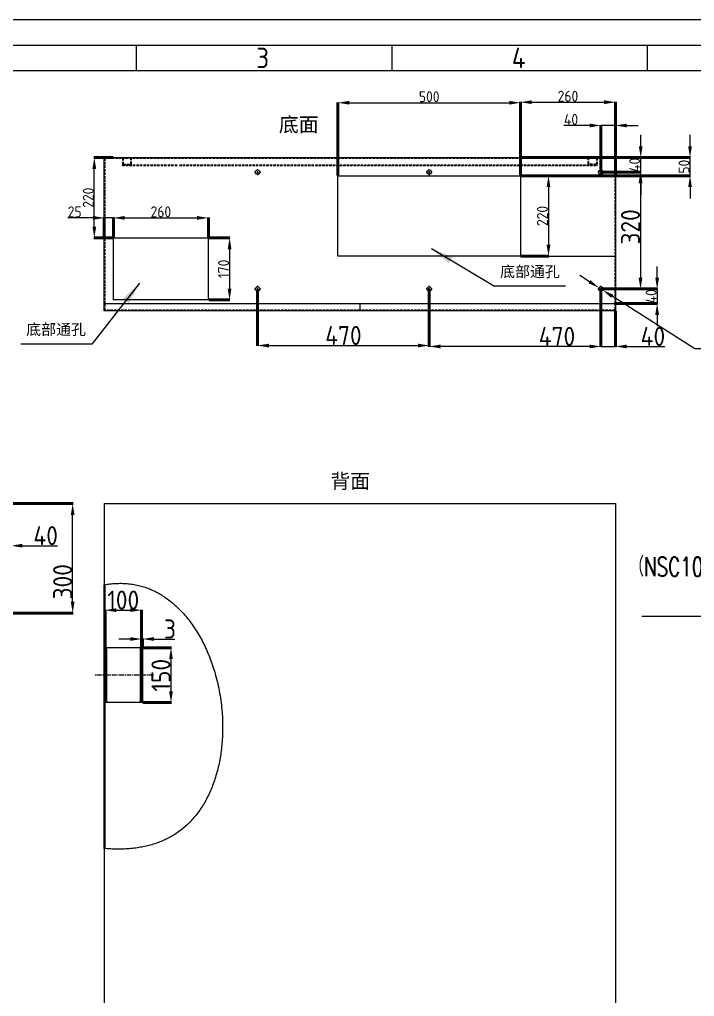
# Model space of a CAD drawing. Header units: millimetres. Extents: x 11314 to 23260, y 1528 to 5686.
# Drawn here: x 13350 to 15198, y 3010 to 5686 of the extents above; entities that cross this region are included whole.
import ezdxf

# ---------------------------------------------------------------- set-up
doc = ezdxf.new("R2010")
doc.units = ezdxf.units.MM
doc.linetypes.add('CENTERX2', pattern=[20.32, 12.7, -2.54, 2.54, -2.54])
doc.linetypes.add('HIDDEN', pattern=[9.525, 6.35, -3.175])
doc.layers.add('AM_0', color=7, linetype='Continuous', lineweight=50)
doc.layers.add('AM_BOR', color=7, linetype='Continuous', lineweight=50)
doc.styles.add('SLDTEXTSTYLE21', font='TXT', dxfattribs={"width": 0.7})
doc.styles.get("Standard").update_dxf_attribs({"font": 'ISOCP.SHX', "bigfont": 'gbcbig.shx'})
doc.dimstyles.new('AM_GB', dxfattribs={"dimtxt": 3.5, "dimasz": 3.5, "dimexe": 1, "dimexo": 1, "dimgap": 1.5, "dimtad": 1, "dimdsep": 46, "dimtxsty": 'Standard', "dimcen": 0, "dimclrd": 256, "dimclre": 256, "dimclrt": 2, "dimadec": 0, "dimazin": 2, "dimtp": 0.1, "dimtm": 0.1, "dimtfac": 0.71, "dimtdec": 3, "dimtmove": 0, "dimatfit": 3, "dimfxl": 1, "dimlwd": -1, "dimlwe": -1, "dimarcsym": 0})
doc.dimstyles.new('SLDDIMSTYLE1', dxfattribs={"dimtxt": 52.5, "dimasz": 61.2, "dimexe": 0, "dimexo": 0.0625, "dimgap": 13.125, "dimtad": 0, "dimtih": 1, "dimtoh": 1, "dimdec": 3, "dimrnd": 1e-09, "dimzin": 12, "dimdsep": 46, "dimtxsty": 'SLDTEXTSTYLE21', "dimsah": 1, "dimcen": 0, "dimadec": 0, "dimazin": 3, "dimtfac": 1, "dimtdec": 3, "dimtmove": 0, "dimatfit": 3, "dimfxl": 1, "dimfrac": 2, "dimtolj": 1, "dimtzin": 12, "dimarcsym": 0})
doc.dimstyles.new('SLDDIMSTYLE5', dxfattribs={"dimtxt": 0.18, "dimasz": 61.2, "dimexe": 0, "dimexo": 0.0625, "dimgap": 0, "dimtad": 0, "dimtih": 1, "dimtoh": 1, "dimdec": 0, "dimrnd": 1e-09, "dimzin": 0, "dimdsep": 46, "dimtxsty": 'Standard', "dimsah": 1, "dimcen": 0.09, "dimadec": 0, "dimazin": 0, "dimtfac": 61.2, "dimtdec": 0, "dimtofl": 0, "dimtmove": 0, "dimatfit": 3, "dimfxl": 1, "dimfrac": 2, "dimtolj": 1, "dimtzin": 0, "dimarcsym": 0})

# ---------------------------------------------------------------- blocks, each defined once
blk = doc.blocks.new('JG-A3')
at = {"layer": 'AM_BOR', "color": 1, "lineweight": 25}
for p, q in [((0, 297), (420, 297)), ((15, 292), (415, 292)), ((115, 292), (115, 287)), ((165, 292), (165, 287)), ((215, 292), (215, 287))]:
    blk.add_line(p, q, dxfattribs=at)
at = {"layer": 'AM_BOR', "color": 50, "lineweight": 20}
blk.add_line((20, 287), (410, 287), dxfattribs=at)
at = {"layer": 'AM_BOR', "color": 1, "lineweight": 25}
for s, p in [('3', (138.5, 287.5)), ('4', (188.5, 287.5))]:
    blk.add_text(s, height=4, dxfattribs=at).set_placement(p)
blk = doc.blocks.new('*D120')
at = {"layer": 'AM_0', "color": 3, "linetype": 'ByBlock', "transparency": 16777216}
for p, q in [((13687.7, 3964.7), (13765.4, 3964.7)), ((13687.7, 3814.7), (13765.4, 3814.7))]:
    blk.add_line(p, q, dxfattribs=at)
at = {"layer": 'AM_0', "color": 3, "linetype": 'ByBlock', "lineweight": 0, "transparency": 16777216}
blk.add_line((13764.4, 3933.7), (13764.4, 3845.7), dxfattribs=at)
at = {"layer": 'AM_0', "color": 3, "lineweight": -2, "transparency": 16777216}
for points in [[(13759.2, 3933.7), (13769.5, 3933.7), (13764.4, 3964.7)], [(13759.2, 3845.7), (13769.5, 3845.7), (13764.4, 3814.7)]]:
    blk.add_solid(points, dxfattribs=at)
at = {"layer": 'Defpoints', "color": 0, "lineweight": -2, "transparency": 16777216}
for p in [(13686.7, 3964.7), (13686.7, 3814.7), (13764.4, 3814.7)]:
    blk.add_point(p, dxfattribs=at)
at = {"layer": 'AM_0', "color": 2, "lineweight": -2, "transparency": 16777216, "insert": (13710.9, 3889.7), "char_height": 52, "attachment_point": 2, "rotation": 90}
blk.add_mtext('150', dxfattribs=at)
blk = doc.blocks.new('*D121')
at = {"layer": 'AM_0', "color": 3, "linetype": 'ByBlock', "transparency": 16777216}
for p, q in [((13583.7, 3965.7), (13583.7, 4068.9)), ((13683.7, 3965.7), (13683.7, 4068.9))]:
    blk.add_line(p, q, dxfattribs=at)
at = {"layer": 'AM_0', "color": 3, "linetype": 'ByBlock', "lineweight": 0, "transparency": 16777216}
blk.add_line((13614.7, 4067.9), (13652.7, 4067.9), dxfattribs=at)
at = {"layer": 'AM_0', "color": 3, "lineweight": -2, "transparency": 16777216}
for points in [[(13614.7, 4073), (13614.7, 4062.7), (13583.7, 4067.9)], [(13652.7, 4073), (13652.7, 4062.7), (13683.7, 4067.9)]]:
    blk.add_solid(points, dxfattribs=at)
at = {"layer": 'Defpoints', "color": 0, "lineweight": -2, "transparency": 16777216}
for p in [(13683.7, 4067.9), (13583.7, 3964.7), (13683.7, 3964.7)]:
    blk.add_point(p, dxfattribs=at)
at = {"layer": 'AM_0', "color": 2, "lineweight": -2, "transparency": 16777216, "insert": (13633.7, 4121.4), "char_height": 52, "attachment_point": 2}
blk.add_mtext('100', dxfattribs=at)
blk = doc.blocks.new('*D122')
at = {"layer": 'AM_0', "color": 3, "linetype": 'ByBlock', "lineweight": 0, "transparency": 16777216}
for p, q in [((13652.7, 3988.8), (13621.7, 3988.8)), ((13683.7, 3988.8), (13686.7, 3988.8)), ((13717.7, 3988.8), (13774.6, 3988.8))]:
    blk.add_line(p, q, dxfattribs=at)
at = {"layer": 'AM_0', "color": 3, "linetype": 'ByBlock', "transparency": 16777216}
for p, q in [((13683.7, 3965.7), (13683.7, 3989.8)), ((13686.7, 3965.7), (13686.7, 3989.8))]:
    blk.add_line(p, q, dxfattribs=at)
at = {"layer": 'AM_0', "color": 3, "lineweight": -2, "transparency": 16777216}
for points in [[(13652.7, 3994), (13652.7, 3983.7), (13683.7, 3988.8)], [(13717.7, 3994), (13717.7, 3983.7), (13686.7, 3988.8)]]:
    blk.add_solid(points, dxfattribs=at)
at = {"layer": 'Defpoints', "color": 0, "lineweight": -2, "transparency": 16777216}
for p in [(13686.7, 3988.8), (13683.7, 3964.7), (13686.7, 3964.7)]:
    blk.add_point(p, dxfattribs=at)
at = {"layer": 'AM_0', "color": 2, "lineweight": -2, "transparency": 16777216, "insert": (13761.7, 4042.3), "char_height": 52, "attachment_point": 2}
blk.add_mtext('3', dxfattribs=at)
blk = doc.blocks.new('*D135')
at = {"layer": 'AM_0', "color": 3, "linetype": 'ByBlock', "transparency": 16777216}
for p, q in [((14941.7, 4946.7), (14941.7, 4789.2)), ((14981.7, 4886.7), (14981.7, 4789.2))]:
    blk.add_line(p, q, dxfattribs=at)
at = {"layer": 'AM_0', "color": 3, "linetype": 'ByBlock', "lineweight": 0, "transparency": 16777216}
for p, q in [((14910.7, 4790.2), (14879.7, 4790.2)), ((14941.7, 4790.2), (14981.7, 4790.2)), ((15012.7, 4790.2), (15117.1, 4790.2))]:
    blk.add_line(p, q, dxfattribs=at)
at = {"layer": 'AM_0', "color": 3, "lineweight": -2, "transparency": 16777216}
for points in [[(14910.7, 4795.3), (14910.7, 4785), (14941.7, 4790.2)], [(15012.7, 4795.3), (15012.7, 4785), (14981.7, 4790.2)]]:
    blk.add_solid(points, dxfattribs=at)
at = {"layer": 'Defpoints', "color": 0, "lineweight": -2, "transparency": 16777216}
for p in [(14941.7, 4947.7), (14981.7, 4887.7), (14941.7, 4790.2)]:
    blk.add_point(p, dxfattribs=at)
at = {"layer": 'AM_0', "color": 2, "lineweight": -2, "transparency": 16777216, "insert": (15084.4, 4843.7), "char_height": 52, "attachment_point": 2}
blk.add_mtext('40', dxfattribs=at)
blk = doc.blocks.new('*D136')
at = {"layer": 'AM_0', "color": 3, "linetype": 'ByBlock', "transparency": 16777216}
for p, q in [((14471.7, 4946.7), (14471.7, 4789.2)), ((14941.7, 4946.7), (14941.7, 4789.2))]:
    blk.add_line(p, q, dxfattribs=at)
at = {"layer": 'AM_0', "color": 3, "linetype": 'ByBlock', "lineweight": 0, "transparency": 16777216}
blk.add_line((14910.7, 4790.2), (14502.7, 4790.2), dxfattribs=at)
at = {"layer": 'AM_0', "color": 3, "lineweight": -2, "transparency": 16777216}
for points in [[(14502.7, 4795.3), (14502.7, 4785), (14471.7, 4790.2)], [(14910.7, 4795.3), (14910.7, 4785), (14941.7, 4790.2)]]:
    blk.add_solid(points, dxfattribs=at)
at = {"layer": 'Defpoints', "color": 0, "lineweight": -2, "transparency": 16777216}
for p in [(14471.7, 4947.7), (14941.7, 4947.7), (14471.7, 4790.2)]:
    blk.add_point(p, dxfattribs=at)
at = {"layer": 'AM_0', "color": 2, "lineweight": -2, "transparency": 16777216, "insert": (14821.7, 4843.7), "char_height": 52, "attachment_point": 2}
blk.add_mtext('470', dxfattribs=at)
blk = doc.blocks.new('SW_CENTERMARKSYMBOL_17')
at = {"color": 0, "linetype": 'Continuous', "lineweight": 0}
for p, q in [((-5, 0), (-8.5, 0)), ((0, 0), (-2.5, 0)), ((0, 5), (0, 8.5)), ((0, 0), (0, 2.5)), ((0, 0), (0, -2.5)), ((0, 0), (2.5, 0)), ((5, 0), (8.5, 0)), ((0, -5), (0, -8.5))]:
    blk.add_line(p, q, dxfattribs=at)
blk = doc.blocks.new('*D191')
at = {"layer": 'AM_0', "color": 3, "linetype": 'ByBlock', "lineweight": 0, "transparency": 16777216}
for p, q in [((14910.7, 5395.5), (14840.7, 5395.5)), ((14981.7, 5395.5), (14941.7, 5395.5)), ((15012.7, 5395.5), (15043.7, 5395.5))]:
    blk.add_line(p, q, dxfattribs=at)
at = {"layer": 'AM_0', "color": 3, "linetype": 'ByBlock', "transparency": 16777216}
for p, q in [((14941.7, 5268.7), (14941.7, 5396.5)), ((14981.7, 5308.7), (14981.7, 5396.5))]:
    blk.add_line(p, q, dxfattribs=at)
at = {"layer": 'AM_0', "color": 3, "lineweight": -2, "transparency": 16777216}
for points in [[(14910.7, 5400.7), (14910.7, 5390.3), (14941.7, 5395.5)], [(15012.7, 5400.7), (15012.7, 5390.3), (14981.7, 5395.5)]]:
    blk.add_solid(points, dxfattribs=at)
at = {"layer": 'Defpoints', "color": 0, "lineweight": -2, "transparency": 16777216}
for p in [(14981.7, 5395.5), (14981.7, 5307.7), (14941.7, 5267.7)]:
    blk.add_point(p, dxfattribs=at)
at = {"layer": 'AM_0', "color": 2, "lineweight": -2, "transparency": 16777216, "insert": (14860.2, 5427), "char_height": 30, "attachment_point": 2}
blk.add_mtext('40', dxfattribs=at)
blk = doc.blocks.new('SW_CENTERMARKSYMBOL_14')
at = {"color": 0, "linetype": 'Continuous', "lineweight": 0}
for p, q in [((-5, 0), (-8.5, 0)), ((0, 0), (-2.5, 0)), ((0, 5), (0, 8.5)), ((0, 0), (0, 2.5)), ((0, 0), (0, -2.5)), ((0, 0), (2.5, 0)), ((5, 0), (8.5, 0)), ((0, -5), (0, -8.5))]:
    blk.add_line(p, q, dxfattribs=at)
blk = doc.blocks.new('SW_CENTERMARKSYMBOL_16')
at = {"color": 0, "linetype": 'Continuous', "lineweight": 0}
for p, q in [((-5, 0), (-8.5, 0)), ((0, 0), (-2.5, 0)), ((0, 5), (0, 8.5)), ((0, 0), (0, 2.5)), ((0, 0), (0, -2.5)), ((0, 0), (2.5, 0)), ((5, 0), (8.5, 0)), ((0, -5), (0, -8.5))]:
    blk.add_line(p, q, dxfattribs=at)
blk = doc.blocks.new('*D192')
at = {"layer": 'AM_0', "color": 3, "linetype": 'ByBlock', "transparency": 16777216}
for p, q in [((14001.7, 4946.7), (14001.7, 4791.8)), ((14471.7, 4946.7), (14471.7, 4791.8))]:
    blk.add_line(p, q, dxfattribs=at)
at = {"layer": 'AM_0', "color": 3, "linetype": 'ByBlock', "lineweight": 0, "transparency": 16777216}
blk.add_line((14032.7, 4792.8), (14440.7, 4792.8), dxfattribs=at)
at = {"layer": 'AM_0', "color": 3, "lineweight": -2, "transparency": 16777216}
for points in [[(14032.7, 4797.9), (14032.7, 4787.6), (14001.7, 4792.8)], [(14440.7, 4797.9), (14440.7, 4787.6), (14471.7, 4792.8)]]:
    blk.add_solid(points, dxfattribs=at)
at = {"layer": 'Defpoints', "color": 0, "lineweight": -2, "transparency": 16777216}
for p in [(14001.7, 4947.7), (14471.7, 4947.7), (14471.7, 4792.8)]:
    blk.add_point(p, dxfattribs=at)
at = {"layer": 'AM_0', "color": 2, "lineweight": -2, "transparency": 16777216, "insert": (14236.7, 4820.3), "char_height": 52, "attachment_point": 5}
blk.add_mtext('470', dxfattribs=at)
blk = doc.blocks.new('*D193')
at = {"layer": 'AM_0', "color": 3, "linetype": 'ByBlock', "transparency": 16777216}
for p, q in [((14942.7, 5267.7), (15051.4, 5267.7)), ((14942.7, 4947.7), (15051.4, 4947.7))]:
    blk.add_line(p, q, dxfattribs=at)
at = {"layer": 'AM_0', "color": 3, "linetype": 'ByBlock', "lineweight": 0, "transparency": 16777216}
blk.add_line((15050.4, 5236.7), (15050.4, 4978.7), dxfattribs=at)
at = {"layer": 'AM_0', "color": 3, "lineweight": -2, "transparency": 16777216}
for points in [[(15045.2, 5236.7), (15055.5, 5236.7), (15050.4, 5267.7)], [(15045.2, 4978.7), (15055.5, 4978.7), (15050.4, 4947.7)]]:
    blk.add_solid(points, dxfattribs=at)
at = {"layer": 'Defpoints', "color": 0, "lineweight": -2, "transparency": 16777216}
for p in [(14941.7, 5267.7), (14941.7, 4947.7), (15050.4, 4947.7)]:
    blk.add_point(p, dxfattribs=at)
at = {"layer": 'AM_0', "color": 2, "lineweight": -2, "transparency": 16777216, "insert": (15022.9, 5117.7), "char_height": 52, "attachment_point": 5, "rotation": 90}
blk.add_mtext('320', dxfattribs=at)
blk = doc.blocks.new('*D231')
at = {"layer": 'AM_0', "color": 3, "linetype": 'ByBlock', "lineweight": 0, "transparency": 16777216}
for p, q in [((13255.5, 4244.5), (13224.5, 4244.5)), ((13286.5, 4244.5), (13326.5, 4244.5)), ((13357.5, 4244.5), (13453.9, 4244.5))]:
    blk.add_line(p, q, dxfattribs=at)
at = {"layer": 'AM_0', "color": 3, "linetype": 'ByBlock', "transparency": 16777216}
for p, q in [((13286.5, 3948.7), (13286.5, 4245.5)), ((13326.5, 3948.7), (13326.5, 4245.5))]:
    blk.add_line(p, q, dxfattribs=at)
at = {"layer": 'AM_0', "color": 3, "lineweight": -2, "transparency": 16777216}
for points in [[(13255.5, 4249.6), (13255.5, 4239.3), (13286.5, 4244.5)], [(13357.5, 4249.6), (13357.5, 4239.3), (13326.5, 4244.5)]]:
    blk.add_solid(points, dxfattribs=at)
at = {"layer": 'Defpoints', "color": 0, "lineweight": -2, "transparency": 16777216}
for p in [(13326.5, 4244.5), (13286.5, 3947.7), (13326.5, 3947.7)]:
    blk.add_point(p, dxfattribs=at)
at = {"layer": 'AM_0', "color": 2, "lineweight": -2, "transparency": 16777216, "insert": (13421.2, 4272), "char_height": 52, "attachment_point": 5}
blk.add_mtext('40', dxfattribs=at)
blk = doc.blocks.new('*D232')
at = {"layer": 'AM_0', "color": 3, "linetype": 'ByBlock', "transparency": 16777216}
for p, q in [((13175.5, 4359.7), (13496.1, 4359.7)), ((13175.5, 4059.7), (13496.1, 4059.7))]:
    blk.add_line(p, q, dxfattribs=at)
at = {"layer": 'AM_0', "color": 3, "linetype": 'ByBlock', "lineweight": 0, "transparency": 16777216}
blk.add_line((13495.1, 4090.7), (13495.1, 4328.7), dxfattribs=at)
at = {"layer": 'AM_0', "color": 3, "lineweight": -2, "transparency": 16777216}
for points in [[(13490, 4328.7), (13500.3, 4328.7), (13495.1, 4359.7)], [(13490, 4090.7), (13500.3, 4090.7), (13495.1, 4059.7)]]:
    blk.add_solid(points, dxfattribs=at)
at = {"layer": 'Defpoints', "color": 0, "lineweight": -2, "transparency": 16777216}
for p in [(13174.5, 4359.7), (13495.1, 4359.7), (13174.5, 4059.7)]:
    blk.add_point(p, dxfattribs=at)
at = {"layer": 'AM_0', "color": 2, "lineweight": -2, "transparency": 16777216, "insert": (13467.6, 4145.6), "char_height": 52, "attachment_point": 5, "rotation": 90}
blk.add_mtext('300', dxfattribs=at)
blk = doc.blocks.new('*D234')
at = {"layer": 'AM_0', "color": 3, "linetype": 'ByBlock', "transparency": 16777216}
for p, q in [((13867.7, 5087.7), (13925.9, 5087.7)), ((13867.7, 4917.7), (13925.9, 4917.7))]:
    blk.add_line(p, q, dxfattribs=at)
at = {"layer": 'AM_0', "color": 3, "linetype": 'ByBlock', "lineweight": 0, "transparency": 16777216}
blk.add_line((13924.9, 5056.7), (13924.9, 4948.7), dxfattribs=at)
at = {"layer": 'AM_0', "color": 3, "lineweight": -2, "transparency": 16777216}
for points in [[(13919.8, 5056.7), (13930.1, 5056.7), (13924.9, 5087.7)], [(13919.8, 4948.7), (13930.1, 4948.7), (13924.9, 4917.7)]]:
    blk.add_solid(points, dxfattribs=at)
at = {"layer": 'Defpoints', "color": 0, "lineweight": -2, "transparency": 16777216}
for p in [(13866.7, 5087.7), (13866.7, 4917.7), (13924.9, 4917.7)]:
    blk.add_point(p, dxfattribs=at)
at = {"layer": 'AM_0', "color": 2, "lineweight": -2, "transparency": 16777216, "insert": (13908.4, 5002.7), "char_height": 30, "attachment_point": 5, "rotation": 90}
blk.add_mtext('170', dxfattribs=at)
blk = doc.blocks.new('*D235')
at = {"layer": 'AM_0', "color": 3, "linetype": 'ByBlock', "transparency": 16777216}
for p, q in [((13606.7, 5088.7), (13606.7, 5143.4)), ((13866.7, 5088.7), (13866.7, 5143.4))]:
    blk.add_line(p, q, dxfattribs=at)
at = {"layer": 'AM_0', "color": 3, "linetype": 'ByBlock', "lineweight": 0, "transparency": 16777216}
blk.add_line((13637.7, 5142.4), (13835.7, 5142.4), dxfattribs=at)
at = {"layer": 'AM_0', "color": 3, "lineweight": -2, "transparency": 16777216}
for points in [[(13637.7, 5147.6), (13637.7, 5137.3), (13606.7, 5142.4)], [(13835.7, 5147.6), (13835.7, 5137.3), (13866.7, 5142.4)]]:
    blk.add_solid(points, dxfattribs=at)
at = {"layer": 'Defpoints', "color": 0, "lineweight": -2, "transparency": 16777216}
for p in [(13866.7, 5142.4), (13606.7, 5087.7), (13866.7, 5087.7)]:
    blk.add_point(p, dxfattribs=at)
at = {"layer": 'AM_0', "color": 2, "lineweight": -2, "transparency": 16777216, "insert": (13736.7, 5159), "char_height": 30, "attachment_point": 5}
blk.add_mtext('260', dxfattribs=at)
blk = doc.blocks.new('*D236')
at = {"layer": 'AM_0', "color": 3, "linetype": 'ByBlock', "lineweight": 0, "transparency": 16777216}
for p, q in [((13550.7, 5142.4), (13481.7, 5142.4)), ((13606.7, 5142.4), (13581.7, 5142.4)), ((13637.7, 5142.4), (13668.7, 5142.4))]:
    blk.add_line(p, q, dxfattribs=at)
at = {"layer": 'AM_0', "color": 3, "linetype": 'ByBlock', "transparency": 16777216}
for p, q in [((13581.7, 5088.7), (13581.7, 5143.4)), ((13606.7, 5088.7), (13606.7, 5143.4))]:
    blk.add_line(p, q, dxfattribs=at)
at = {"layer": 'AM_0', "color": 3, "lineweight": -2, "transparency": 16777216}
for points in [[(13550.7, 5147.6), (13550.7, 5137.3), (13581.7, 5142.4)], [(13637.7, 5147.6), (13637.7, 5137.3), (13606.7, 5142.4)]]:
    blk.add_solid(points, dxfattribs=at)
at = {"layer": 'Defpoints', "color": 0, "lineweight": -2, "transparency": 16777216}
for p in [(13581.7, 5142.4), (13581.7, 5087.7), (13606.7, 5087.7)]:
    blk.add_point(p, dxfattribs=at)
at = {"layer": 'AM_0', "color": 2, "lineweight": -2, "transparency": 16777216, "insert": (13500.7, 5159), "char_height": 30, "attachment_point": 5}
blk.add_mtext('25', dxfattribs=at)
blk = doc.blocks.new('*D237')
at = {"layer": 'AM_0', "color": 3, "linetype": 'ByBlock', "transparency": 16777216}
for p, q in [((13605.7, 5307.7), (13553.4, 5307.7)), ((13605.7, 5087.7), (13553.4, 5087.7))]:
    blk.add_line(p, q, dxfattribs=at)
at = {"layer": 'AM_0', "color": 3, "linetype": 'ByBlock', "lineweight": 0, "transparency": 16777216}
blk.add_line((13554.4, 5118.7), (13554.4, 5276.7), dxfattribs=at)
at = {"layer": 'AM_0', "color": 3, "lineweight": -2, "transparency": 16777216}
for points in [[(13549.2, 5276.7), (13559.6, 5276.7), (13554.4, 5307.7)], [(13549.2, 5118.7), (13559.6, 5118.7), (13554.4, 5087.7)]]:
    blk.add_solid(points, dxfattribs=at)
at = {"layer": 'Defpoints', "color": 0, "lineweight": -2, "transparency": 16777216}
for p in [(13554.4, 5307.7), (13606.7, 5307.7), (13606.7, 5087.7)]:
    blk.add_point(p, dxfattribs=at)
at = {"layer": 'AM_0', "color": 2, "lineweight": -2, "transparency": 16777216, "insert": (13537.9, 5197.7), "char_height": 30, "attachment_point": 5, "rotation": 90}
blk.add_mtext('220', dxfattribs=at)
blk = doc.blocks.new('*D238')
at = {"layer": 'AM_0', "color": 3, "linetype": 'ByBlock', "lineweight": 0, "transparency": 16777216}
for p, q in [((15096, 4978.7), (15096, 5009.7)), ((15096, 4947.7), (15096, 4907.7)), ((15096, 4876.7), (15096, 4845.7))]:
    blk.add_line(p, q, dxfattribs=at)
at = {"layer": 'AM_0', "color": 3, "linetype": 'ByBlock', "transparency": 16777216}
for p, q in [((14942.7, 4947.7), (15097, 4947.7)), ((14982.7, 4907.7), (15097, 4907.7))]:
    blk.add_line(p, q, dxfattribs=at)
at = {"layer": 'AM_0', "color": 3, "lineweight": -2, "transparency": 16777216}
for points in [[(15090.8, 4978.7), (15101.1, 4978.7), (15096, 4947.7)], [(15090.8, 4876.7), (15101.1, 4876.7), (15096, 4907.7)]]:
    blk.add_solid(points, dxfattribs=at)
at = {"layer": 'Defpoints', "color": 0, "lineweight": -2, "transparency": 16777216}
for p in [(14941.7, 4947.7), (14981.7, 4907.7), (15096, 4907.7)]:
    blk.add_point(p, dxfattribs=at)
at = {"layer": 'AM_0', "color": 2, "lineweight": -2, "transparency": 16777216, "insert": (15079.5, 4927.7), "char_height": 30, "attachment_point": 5, "rotation": 90}
blk.add_mtext('40', dxfattribs=at)
blk = doc.blocks.new('*D239')
at = {"layer": 'AM_0', "color": 3, "linetype": 'ByBlock', "lineweight": 0, "transparency": 16777216}
for p, q in [((15050.9, 5338.7), (15050.9, 5369.7)), ((15050.9, 5267.7), (15050.9, 5307.7)), ((15050.9, 5236.7), (15050.9, 5205.7))]:
    blk.add_line(p, q, dxfattribs=at)
at = {"layer": 'AM_0', "color": 3, "linetype": 'ByBlock', "transparency": 16777216}
for p, q in [((14982.7, 5307.7), (15051.9, 5307.7)), ((14942.7, 5267.7), (15051.9, 5267.7))]:
    blk.add_line(p, q, dxfattribs=at)
at = {"layer": 'AM_0', "color": 3, "lineweight": -2, "transparency": 16777216}
for points in [[(15045.7, 5338.7), (15056, 5338.7), (15050.9, 5307.7)], [(15045.7, 5236.7), (15056, 5236.7), (15050.9, 5267.7)]]:
    blk.add_solid(points, dxfattribs=at)
at = {"layer": 'Defpoints', "color": 0, "lineweight": -2, "transparency": 16777216}
for p in [(14981.7, 5307.7), (15050.9, 5307.7), (14941.7, 5267.7)]:
    blk.add_point(p, dxfattribs=at)
at = {"layer": 'AM_0', "color": 2, "lineweight": -2, "transparency": 16777216, "insert": (15034.4, 5287.7), "char_height": 30, "attachment_point": 5, "rotation": 90}
blk.add_mtext('40', dxfattribs=at)
blk = doc.blocks.new('*D240')
at = {"layer": 'AM_0', "color": 3, "linetype": 'ByBlock', "lineweight": 0, "transparency": 16777216}
for p, q in [((15186.1, 5338.7), (15186.1, 5369.7)), ((15186.1, 5257.7), (15186.1, 5307.7)), ((15186.1, 5226.7), (15186.1, 5195.7))]:
    blk.add_line(p, q, dxfattribs=at)
at = {"layer": 'AM_0', "color": 3, "linetype": 'ByBlock', "transparency": 16777216}
for p, q in [((14722, 5307.7), (15187.1, 5307.7)), ((14722, 5257.7), (15187.1, 5257.7))]:
    blk.add_line(p, q, dxfattribs=at)
at = {"layer": 'AM_0', "color": 3, "lineweight": -2, "transparency": 16777216}
for points in [[(15180.9, 5338.7), (15191.2, 5338.7), (15186.1, 5307.7)], [(15180.9, 5226.7), (15191.2, 5226.7), (15186.1, 5257.7)]]:
    blk.add_solid(points, dxfattribs=at)
at = {"layer": 'Defpoints', "color": 0, "lineweight": -2, "transparency": 16777216}
for p in [(14721, 5307.7), (15186.1, 5307.7), (14721, 5257.7)]:
    blk.add_point(p, dxfattribs=at)
at = {"layer": 'AM_0', "color": 2, "lineweight": -2, "transparency": 16777216, "insert": (15169.6, 5282.7), "char_height": 30, "attachment_point": 5, "rotation": 90}
blk.add_mtext('50', dxfattribs=at)
blk = doc.blocks.new('*D241')
at = {"layer": 'AM_0', "color": 3, "linetype": 'ByBlock', "transparency": 16777216}
for p, q in [((14221.7, 5258.7), (14221.7, 5458.9)), ((14721.7, 5258.7), (14721.7, 5458.9))]:
    blk.add_line(p, q, dxfattribs=at)
at = {"layer": 'AM_0', "color": 3, "linetype": 'ByBlock', "lineweight": 0, "transparency": 16777216}
blk.add_line((14252.7, 5457.9), (14690.7, 5457.9), dxfattribs=at)
at = {"layer": 'AM_0', "color": 3, "lineweight": -2, "transparency": 16777216}
for points in [[(14252.7, 5463), (14252.7, 5452.7), (14221.7, 5457.9)], [(14690.7, 5463), (14690.7, 5452.7), (14721.7, 5457.9)]]:
    blk.add_solid(points, dxfattribs=at)
at = {"layer": 'Defpoints', "color": 0, "lineweight": -2, "transparency": 16777216}
for p in [(14721.7, 5457.9), (14221.7, 5257.7), (14721.7, 5257.7)]:
    blk.add_point(p, dxfattribs=at)
at = {"layer": 'AM_0', "color": 2, "lineweight": -2, "transparency": 16777216, "insert": (14471.7, 5474.4), "char_height": 30, "attachment_point": 5}
blk.add_mtext('500', dxfattribs=at)
blk = doc.blocks.new('*D242')
at = {"layer": 'AM_0', "color": 3, "linetype": 'ByBlock', "transparency": 16777216}
for p, q in [((14722.7, 5257.7), (14799.4, 5257.7)), ((14722.7, 5037.7), (14799.4, 5037.7))]:
    blk.add_line(p, q, dxfattribs=at)
at = {"layer": 'AM_0', "color": 3, "linetype": 'ByBlock', "lineweight": 0, "transparency": 16777216}
blk.add_line((14798.4, 5226.7), (14798.4, 5068.7), dxfattribs=at)
at = {"layer": 'AM_0', "color": 3, "lineweight": -2, "transparency": 16777216}
for points in [[(14793.2, 5226.7), (14803.6, 5226.7), (14798.4, 5257.7)], [(14793.2, 5068.7), (14803.6, 5068.7), (14798.4, 5037.7)]]:
    blk.add_solid(points, dxfattribs=at)
at = {"layer": 'Defpoints', "color": 0, "lineweight": -2, "transparency": 16777216}
for p in [(14721.7, 5257.7), (14721.7, 5037.7), (14798.4, 5037.7)]:
    blk.add_point(p, dxfattribs=at)
at = {"layer": 'AM_0', "color": 2, "lineweight": -2, "transparency": 16777216, "insert": (14781.9, 5147.7), "char_height": 30, "attachment_point": 5, "rotation": 90}
blk.add_mtext('220', dxfattribs=at)
blk = doc.blocks.new('*D243')
at = {"layer": 'AM_0', "color": 3, "linetype": 'ByBlock', "transparency": 16777216}
for p, q in [((14721.7, 5258.7), (14721.7, 5460.3)), ((14981.7, 5258.7), (14981.7, 5460.3))]:
    blk.add_line(p, q, dxfattribs=at)
at = {"layer": 'AM_0', "color": 3, "linetype": 'ByBlock', "lineweight": 0, "transparency": 16777216}
blk.add_line((14752.7, 5459.3), (14950.7, 5459.3), dxfattribs=at)
at = {"layer": 'AM_0', "color": 3, "lineweight": -2, "transparency": 16777216}
for points in [[(14752.7, 5464.5), (14752.7, 5454.2), (14721.7, 5459.3)], [(14950.7, 5464.5), (14950.7, 5454.2), (14981.7, 5459.3)]]:
    blk.add_solid(points, dxfattribs=at)
at = {"layer": 'Defpoints', "color": 0, "lineweight": -2, "transparency": 16777216}
for p in [(14981.7, 5459.3), (14721.7, 5257.7), (14981.7, 5257.7)]:
    blk.add_point(p, dxfattribs=at)
at = {"layer": 'AM_0', "color": 2, "lineweight": -2, "transparency": 16777216, "insert": (14851.7, 5475.8), "char_height": 30, "attachment_point": 5}
blk.add_mtext('260', dxfattribs=at)
blk = doc.blocks.new('*D244')
at = {"color": 3, "linetype": 'Continuous', "lineweight": 0, "transparency": 16777216}
for p, q in [((14910.5, 4967.6), (14884.4, 4984.3)), ((14936.6, 4951), (14946.8, 4944.5)), ((15199.1, 4783.4), (14972.9, 4927.8)), ((15230.1, 4783.4), (15199.1, 4783.4))]:
    blk.add_line(p, q, dxfattribs=at)
at = {"color": 3, "linetype": 'Continuous', "lineweight": -2, "transparency": 16777216}
for points in [[(14913.3, 4972), (14907.7, 4963.3), (14936.6, 4951)], [(14975.7, 4932.2), (14970.1, 4923.5), (14946.8, 4944.5)]]:
    blk.add_solid(points, dxfattribs=at)
at = {"layer": 'Defpoints', "color": 0, "linetype": 'Continuous', "lineweight": -2, "transparency": 16777216}
for p in [(14936.6, 4951), (14946.8, 4944.5)]:
    blk.add_point(p, dxfattribs=at)
at = {"color": 2, "linetype": 'Continuous', "lineweight": -2, "transparency": 16777216, "insert": (15330.8, 4783.4), "char_height": 52.5, "attachment_point": 5, "style": 'SLDTEXTSTYLE21'}
blk.add_mtext('\\A1;6{\\fSimSun|b0|i0|c134|p2;×}∅12', dxfattribs=at)

msp = doc.modelspace()

# ---------------------------------------------------------------- hatches: boundary and pattern name
at = {"linetype": 'Continuous', "lineweight": -2}
h = msp.add_hatch(dxfattribs=at)
h.set_pattern_fill('ANSI31', scale=15, style=0)
h.set_pattern_definition([(45, (11513.127, 1227.07), (-33.67596, 33.67596), [])])
edge = h.paths.add_edge_path(flags=0)
edge.add_spline(control_points=[(13583.6939, 3415.0822), (13583.027, 3415.15), (13582.3603, 3415.2196), (13581.6939, 3415.291)], knot_values=[0.373860382, 0.373860382, 0.373860382, 0.373860382, 0.374768409, 0.374768409, 0.374768409, 0.374768409], weights=[1, 1, 1, 1], degree=3, periodic=0)
edge.add_line((13581.6939, 3415.291), (13581.6939, 4137.57))
edge.add_spline(control_points=[(13581.6939, 4137.57), (13582.3606, 4137.683), (13583.0272, 4137.7937), (13583.6939, 4137.9018)], knot_values=[0.852577261, 0.852577261, 0.852577261, 0.852577261, 0.853536567, 0.853536567, 0.853536567, 0.853536567], weights=[1, 1, 1, 1], degree=3, periodic=0)
edge.add_line((13583.6939, 4137.9018), (13583.6939, 3415.0822))

# ---------------------------------------------------------------- linework, layer by layer
at = {"color": 7, "linetype": 'Continuous', "lineweight": -2}
for p, q in [((13581.6939, 5307.736), (14981.6939, 5307.736)), ((13581.6939, 4907.736), (13581.6939, 5307.736)), ((14981.6939, 5307.736), (14981.6939, 4907.736)), ((13581.6939, 4907.736), (14981.6939, 4907.736)), ((13581.6939, 4887.736), (13581.6939, 4907.736)), ((13581.6939, 4907.736), (14281.6939, 4907.736)), ((14281.6939, 4907.736), (14981.6939, 4907.736)), ((14281.6939, 4907.736), (14281.6939, 4887.736)), ((14981.6939, 4907.736), (14981.6939, 4887.736)), ((14281.6939, 4887.736), (13581.6939, 4887.736)), ((14981.6939, 4887.736), (14281.6939, 4887.736)), ((13581.6939, 4359.6746), (13581.6939, 2859.6746)), ((13581.6939, 4359.6746), (14981.6939, 4359.6746)), ((13581.6939, 4359.6746), (13581.6939, 4137.57)), ((14981.6939, 4359.6746), (14981.6939, 2859.6746)), ((13581.6939, 3415.291), (13581.6939, 4137.57)), ((13583.6939, 3415.0822), (13583.6939, 4137.9018)), ((13586.6939, 3964.6746), (13583.6939, 3964.6746)), ((13586.6939, 3964.6746), (13586.6939, 3814.6746)), ((13587.6939, 3964.6746), (13586.6939, 3964.6746)), ((13587.6939, 3964.6746), (13587.6939, 3814.6746)), ((13679.6939, 3964.6746), (13587.6939, 3964.6746)), ((13680.6939, 3964.6746), (13679.6939, 3964.6746)), ((13679.6939, 3964.6746), (13679.6939, 3814.6746)), ((13683.6939, 3964.6746), (13680.6939, 3964.6746)), ((13680.6939, 3964.6746), (13680.6939, 3814.6746)), ((13683.6939, 3964.6746), (13683.6939, 3814.6746)), ((13686.6939, 3964.6746), (13683.6939, 3964.6746)), ((13686.6939, 3964.6746), (13686.6939, 3814.6746)), ((13586.6939, 3814.6746), (13583.6939, 3814.6746)), ((13587.6939, 3814.6746), (13586.6939, 3814.6746)), ((13679.6939, 3814.6746), (13587.6939, 3814.6746)), ((13680.6939, 3814.6746), (13679.6939, 3814.6746)), ((13683.6939, 3814.6746), (13680.6939, 3814.6746)), ((13686.6939, 3814.6746), (13683.6939, 3814.6746))]:
    msp.add_line(p, q, dxfattribs=at)
at = {"color": 7, "linetype": 'HIDDEN', "lineweight": -2}
for p, q in [((13583.6939, 4907.736), (13583.6939, 5305.736)), ((13583.6939, 5305.736), (14979.6939, 5305.736)), ((13631.6939, 5305.736), (13631.6939, 5290.736)), ((13633.6939, 5305.736), (13633.6939, 5290.736)), ((13654.6939, 5290.736), (13654.6939, 5305.736)), ((13656.6939, 5290.736), (13656.6939, 5305.736)), ((13720.5939, 5307.736), (13720.5939, 5305.736)), ((13742.7939, 5305.736), (13742.7939, 5307.736)), ((13870.5939, 5307.736), (13870.5939, 5305.736)), ((13892.7939, 5305.736), (13892.7939, 5307.736)), ((14020.5939, 5307.736), (14020.5939, 5305.736)), ((14042.7939, 5305.736), (14042.7939, 5307.736)), ((14370.5939, 5307.736), (14370.5939, 5305.736)), ((14392.7939, 5305.736), (14392.7939, 5307.736)), ((14565.5939, 5307.736), (14565.5939, 5305.736)), ((14597.7939, 5305.736), (14597.7939, 5307.736)), ((14794.5439, 5307.736), (14794.5439, 5305.736)), ((14798.8439, 5305.736), (14798.8439, 5307.736)), ((14805.5939, 5305.736), (14805.5939, 5307.736)), ((14906.6939, 5290.736), (14906.6939, 5305.736)), ((14908.6939, 5290.736), (14908.6939, 5305.736)), ((14917.7939, 5305.736), (14917.7939, 5307.736)), ((14924.5439, 5307.736), (14924.5439, 5305.736)), ((14928.8439, 5305.736), (14928.8439, 5307.736)), ((14929.6939, 5305.736), (14929.6939, 5290.736)), ((14931.6939, 5305.736), (14931.6939, 5290.736)), ((14979.6939, 5305.736), (14979.6939, 4907.736)), ((13631.6939, 5290.736), (13633.6939, 5290.736)), ((13631.6939, 5285.736), (13631.6939, 5287.736)), ((13631.6939, 5287.736), (13782.9582, 5287.736)), ((13631.6939, 5285.736), (13783.5946, 5285.736)), ((13634.6939, 5289.736), (13634.6939, 5287.736)), ((13634.6939, 5289.736), (13653.6939, 5289.736)), ((13634.6939, 5287.736), (13653.6939, 5287.736)), ((13653.6939, 5287.736), (13653.6939, 5289.736)), ((13654.6939, 5290.736), (13656.6939, 5290.736)), ((13787.3508, 5285.736), (14156.0371, 5285.736)), ((13787.6939, 5287.736), (14155.6939, 5287.736)), ((14159.2245, 5285.736), (14931.6939, 5285.736)), ((14160.654, 5287.736), (14931.6939, 5287.736)), ((14908.6939, 5290.736), (14906.6939, 5290.736)), ((14909.6939, 5287.736), (14909.6939, 5289.736)), ((14928.6939, 5289.736), (14909.6939, 5289.736)), ((14928.6939, 5287.736), (14909.6939, 5287.736)), ((14928.6939, 5289.736), (14928.6939, 5287.736)), ((14931.6939, 5290.736), (14929.6939, 5290.736)), ((14931.6939, 5285.736), (14931.6939, 5287.736)), ((13583.6939, 5209.736), (13581.6939, 5209.736)), ((14979.6939, 5209.736), (14981.6939, 5209.736)), ((14979.6939, 5209.736), (14981.6939, 5209.736)), ((14981.6939, 5132.736), (14979.6939, 5132.736)), ((14979.6939, 5120.736), (14981.6939, 5120.736)), ((14981.6939, 5054.736), (14979.6939, 5054.736)), ((14979.6939, 4985.736), (14981.6939, 4985.736)), ((13583.6939, 4975.736), (13581.6939, 4975.736)), ((14979.6939, 4975.736), (14981.6939, 4975.736)), ((13583.6939, 4889.736), (13583.6939, 4907.736)), ((14979.6939, 4907.736), (14979.6939, 4889.736)), ((14281.6939, 4889.736), (13583.6939, 4889.736)), ((13792.9439, 4889.736), (13792.9439, 4887.736)), ((13815.4439, 4887.736), (13815.4439, 4889.736)), ((13877.9439, 4889.736), (13877.9439, 4887.736)), ((13900.4439, 4887.736), (13900.4439, 4889.736)), ((13962.9439, 4889.736), (13962.9439, 4887.736)), ((13985.4439, 4887.736), (13985.4439, 4889.736)), ((14047.9439, 4889.736), (14047.9439, 4887.736)), ((14070.4439, 4887.736), (14070.4439, 4889.736)), ((14979.6939, 4889.736), (14281.6939, 4889.736)), ((14492.9439, 4889.736), (14492.9439, 4887.736)), ((14515.4439, 4887.736), (14515.4439, 4889.736)), ((14577.9439, 4889.736), (14577.9439, 4887.736)), ((14600.4439, 4887.736), (14600.4439, 4889.736)), ((14662.9439, 4889.736), (14662.9439, 4887.736)), ((14685.4439, 4887.736), (14685.4439, 4889.736)), ((14747.9439, 4889.736), (14747.9439, 4887.736)), ((14770.4439, 4887.736), (14770.4439, 4889.736))]:
    msp.add_line(p, q, dxfattribs=at)
at = {"color": 0, "linetype": 'Continuous', "lineweight": 0}
for p, q in [((14845.3984, 4954.9519), (14650.5672, 4954.9519)), ((13547.5525, 4796.5137), (13352.7213, 4796.5137)), ((15053.689, 4051.2567), (15465.6247, 4051.2567))]:
    msp.add_line(p, q, dxfattribs=at)
at = {"color": 7, "linetype": 'CENTERX2', "lineweight": -2}
msp.add_line((13716.6939, 3889.6746), (13553.6939, 3889.6746), dxfattribs=at)
at = {"color": 7, "linetype": 'Continuous', "lineweight": -2}
for centre in [(14001.6939, 5267.736), (14471.6939, 5267.736), (14941.6939, 5267.736), (14001.6939, 4947.736), (14471.6939, 4947.736), (14941.6939, 4947.736)]:
    msp.add_circle(centre, 6, dxfattribs=at)
at = {"color": 7, "linetype": 'HIDDEN', "lineweight": -2}
for centre, radius, start, end in [((13634.6939, 5290.736), 3, 180, 270), ((13634.6939, 5290.736), 1, 180, 270), ((13653.6939, 5290.736), 3, 270, 0), ((13653.6939, 5290.736), 1, 270, 0), ((14909.6939, 5290.736), 3, 180, 270), ((14909.6939, 5290.736), 1, 180, 270), ((14928.6939, 5290.736), 3, 270, 0), ((14928.6939, 5290.736), 1, 270, 0)]:
    msp.add_arc(centre, radius, start, end, dxfattribs=at)
at = {"color": 7, "linetype": 'Continuous', "lineweight": -2}
msp.add_open_spline([(13581.6939, 4137.57), (13586.8781, 4138.3647), (13597.1943, 4139.9461), (13612.7248, 4141.1851), (13628.3701, 4141.5407), (13644.0703, 4140.8464), (13659.7399, 4139.026), (13675.059, 4136.0356), (13689.9866, 4131.914), (13704.4208, 4126.7417), (13718.3569, 4120.5867), (13731.794, 4113.5142), (13744.8052, 4105.5306), (13758.1892, 4096.1103), (13771.8229, 4085.1049), (13785.5587, 4072.3967), (13798.6244, 4058.6679), (13811.0022, 4043.9913), (13822.6748, 4028.4392), (13833.8811, 4011.7), (13844.5392, 3993.7872), (13854.5716, 3974.7272), (13863.7396, 3954.9837), (13872.0347, 3934.6325), (13879.4485, 3913.7494), (13886.3639, 3891.1296), (13892.5696, 3866.7814), (13897.8405, 3840.7475), (13901.8357, 3814.434), (13904.3613, 3789.7227), (13905.6884, 3766.7433), (13906.0701, 3745.5795), (13905.6015, 3724.5228), (13904.2749, 3703.6364), (13902.0956, 3683.1053), (13899.0744, 3662.9883), (13895.2221, 3643.3412), (13890.5132, 3624.1015), (13885.0055, 3605.5493), (13878.7283, 3587.7275), (13871.7121, 3570.6721), (13863.872, 3554.2156), (13855.2009, 3538.4121), (13845.6918, 3523.316), (13835.5322, 3509.2515), (13824.7746, 3496.2258), (13813.4687, 3484.2328), (13801.3936, 3473.0584), (13788.5437, 3462.7489), (13775.3416, 3453.6468), (13761.8682, 3445.6946), (13748.1946, 3438.8348), (13733.9253, 3432.8115), (13719.1268, 3427.6069), (13703.8673, 3423.2129), (13688.2159, 3419.6198), (13671.7025, 3416.7236), (13654.3747, 3414.6133), (13636.2977, 3413.3683), (13618.0994, 3413.0637), (13599.863, 3413.6062), (13587.7493, 3414.7295), (13581.6939, 3415.291)], degree=3, knots=[0, 0, 0, 0, 0.014121568, 0.028100967, 0.041923971, 0.056246964, 0.070390341, 0.08437088, 0.098240974, 0.112058765, 0.125628447, 0.139238624, 0.152923985, 0.166712703, 0.183291453, 0.200073731, 0.217075103, 0.234301964, 0.251752728, 0.269418835, 0.288529818, 0.307862684, 0.327403585, 0.347133614, 0.367029728, 0.387065455, 0.41081772, 0.434672047, 0.4585745, 0.482469829, 0.501544409, 0.520551054, 0.539462723, 0.558253652, 0.576899834, 0.595051128, 0.613023797, 0.630802974, 0.648377549, 0.665122818, 0.681670175, 0.698023231, 0.714191405, 0.730190605, 0.746043939, 0.760885775, 0.775658154, 0.790400671, 0.80515998, 0.819989621, 0.833549451, 0.847264032, 0.861158834, 0.87523566, 0.889488115, 0.903903729, 0.918464484, 0.934622031, 0.950893911, 0.967241809, 0.983624771, 1, 1, 1, 1], dxfattribs=at)
at = {"layer": 'AM_0', "color": 3, "linetype": 'ByBlock', "lineweight": -2, "ltscale": 5}
msp.add_line((14721.6939, 5037.7441), (14981.6939, 5037.7441), dxfattribs=at)
at = {"layer": 'AM_0', "color": 7, "lineweight": -2}
for points in [[(14221.6939, 5257.7441), (14721.6939, 5257.7441), (14721.6939, 5037.7441), (14221.6939, 5037.7441)], [(13606.6939, 5087.736), (13866.6939, 5087.736), (13866.6939, 4917.736), (13606.6939, 4917.736)]]:
    msp.add_lwpolyline(points, close=True, dxfattribs=at)

# ---------------------------------------------------------------- block references
at = {"lineweight": 0, "xscale": 14, "yscale": 14, "zscale": 14}
msp.add_blockref('JG-A3', (12058.9465, 1527.7504), dxfattribs=at)
at = {"color": 4, "linetype": 'Continuous', "lineweight": -2, "xscale": -1}
for name, p in [('SW_CENTERMARKSYMBOL_16', (14001.6939, 5267.736)), ('SW_CENTERMARKSYMBOL_14', (14471.6939, 5267.736)), ('SW_CENTERMARKSYMBOL_16', (14001.6939, 4947.736)), ('SW_CENTERMARKSYMBOL_14', (14471.6939, 4947.736))]:
    msp.add_blockref(name, p, dxfattribs=at)
at = {"color": 7, "linetype": 'Continuous', "lineweight": -2}
for p in [(14941.6939, 5267.736), (14941.6939, 4947.736)]:
    msp.add_blockref('SW_CENTERMARKSYMBOL_17', p, dxfattribs=at)

# ---------------------------------------------------------------- texts
for s, insert, char_height, width, attachment_point in [('{\\fSimSun|b0|i0|c134|p2;底面}', (14059.7984, 5418.0013), 40, 138.965622, 1), ('{\\fSimSun|b0|i0|c134|p2;底部通孔}', (14829.4279, 5010.3276), 30, 177.599715, 3), ('{\\fSimSun|b0|i0|c134|p2;底部通孔}', (13531.582, 4851.8894), 30, 177.599715, 3), ('{\\fSimSun|b0|i0|c134|p2;背面}', (14200.7941, 4441.5818), 40, 138.965622, 1)]:
    msp.add_mtext(s, dxfattribs=dict(insert=insert, char_height=char_height, width=width, attachment_point=attachment_point))
at = {"insert": (15451.618, 4361.8827), "char_height": 52.5, "attachment_point": 3, "line_spacing_factor": 0.85}
msp.add_mtext_dynamic_manual_height_columns('施耐德空开\\P{\\W0.7;\\C0;直接旋转手柄\\Ftxt,bigfont|c128;（NSC100ROTDS）\\Ftxt,bigfont|c134;\\P\\Fisocp,gbcbig|c134;安装孔}', width=514.457958, gutter_width=12.5, heights=[0], dxfattribs=at)

# ---------------------------------------------------------------- dimensions: what is measured, and where the dimension line sits
at = {"color": 7, "linetype": 'Continuous', "lineweight": -2}
dim = msp.add_diameter_dim_2p(p1=(14936.637, 4950.9652), p2=(14946.7508, 4944.5069), text='6{\\fSimSun|b0|i0|c134|p2;×}<>', dimstyle='SLDDIMSTYLE1', override={"dimasz": 31, "dimclrd": 3, "dimclre": 3, "dimclrt": 2, "dimlwd": 0}, dxfattribs=at)
dim.commit()
dim.dimension.update_dxf_attribs({"geometry": '*D244', "text_midpoint": (15330.7681, 4783.357), "dimtype": 163})
at = {"layer": 'AM_0', "lineweight": -2}
for base, p1, p2, picture, middle in [((14721.6939, 5457.8831), (14221.6939, 5257.7441), (14721.6939, 5257.7441), '*D241', (14471.6939, 5474.3831)), ((14981.6939, 5459.3295), (14721.6939, 5257.7441), (14981.6939, 5257.7441), '*D243', (14851.6939, 5475.8324)), ((13581.6939, 5142.4489), (13606.6939, 5087.736), (13581.6939, 5087.736), '*D236', (13500.6917, 5158.9519)), ((13866.6939, 5142.4489), (13606.6939, 5087.736), (13866.6939, 5087.736), '*D235', (13736.6939, 5158.9519))]:
    dim = msp.add_linear_dim(base=base, p1=p1, p2=p2, dimstyle='AM_GB', override={"dimtxt": 30, "dimasz": 31, "dimclrd": 3, "dimclre": 3, "dimlwd": 0}, dxfattribs=at)
    dim.commit()
    dim.dimension.update_dxf_attribs({"geometry": picture, "text_midpoint": middle})
for base, p1, p2, angle, override, picture, middle in [((14981.6939, 5395.5118), (14941.6939, 5267.736), (14981.6939, 5307.736), 180, {"dimtxt": 30, "dimasz": 31, "dimclrd": 3, "dimclre": 3, "dimlwd": 0}, '*D191', (14860.1821, 5395.5118)), ((15050.3568, 4947.736), (14941.6939, 5267.736), (14941.6939, 4947.736), 90, {"dimtxt": 52, "dimasz": 31, "dimclrd": 3, "dimclre": 3, "dimlwd": 0}, '*D193', (15050.3568, 5117.736)), ((13495.1471, 4359.6746), (13174.4699, 4059.6746), (13174.4699, 4359.6746), 90, {"dimtxt": 52, "dimasz": 31, "dimclrd": 3, "dimclre": 3, "dimlwd": 0}, '*D232', (13495.1471, 4145.6057)), ((13326.4699, 4244.464), (13286.4699, 3947.6746), (13326.4699, 3947.6746), 180, {"dimtxt": 52, "dimasz": 31, "dimclrd": 3, "dimclre": 3, "dimlwd": 0}, '*D231', (13421.1904, 4244.464)), ((13683.6939, 4067.8614), (13583.6939, 3964.6746), (13683.6939, 3964.6746), 180, {"dimtxt": 52, "dimasz": 31, "dimclrd": 3, "dimclre": 3, "dimlwd": 0}, '*D121', (13633.6939, 4067.8614)), ((13686.6939, 3988.8447), (13683.6939, 3964.6746), (13686.6939, 3964.6746), 180, {"dimtxt": 52, "dimasz": 31, "dimclrd": 3, "dimclre": 3, "dimlwd": 0}, '*D122', (13761.6709, 3988.8447)), ((13764.3752, 3814.6746), (13686.6939, 3964.6746), (13686.6939, 3814.6746), 90, {"dimtxt": 52, "dimasz": 31, "dimclrd": 3, "dimclre": 3, "dimlwd": 0}, '*D120', (13764.3752, 3889.6746))]:
    dim = msp.add_linear_dim(base=base, p1=p1, p2=p2, angle=angle, dimstyle='AM_GB', override=override, dxfattribs=at)
    dim.commit()
    dim.dimension.update_dxf_attribs({"geometry": picture, "text_midpoint": middle, "dimtype": 160})
for base, p1, p2, picture, middle in [((15186.0782, 5307.736), (14720.9743, 5257.736), (14720.9743, 5307.736), '*D240', (15169.5782, 5282.736)), ((15050.8669, 5307.736), (14941.6939, 5267.736), (14981.6939, 5307.736), '*D239', (15034.3669, 5287.736)), ((13554.3911, 5307.736), (13606.6939, 5087.736), (13606.6939, 5307.736), '*D237', (13537.8881, 5197.736)), ((14798.3873, 5037.7441), (14721.6939, 5257.7441), (14721.6939, 5037.7441), '*D242', (14781.8844, 5147.7441)), ((13924.9348, 4917.736), (13866.6939, 5087.736), (13866.6939, 4917.736), '*D234', (13908.4348, 5002.736)), ((15095.9807, 4907.736), (14941.6939, 4947.736), (14981.6939, 4907.736), '*D238', (15079.4807, 4927.736))]:
    dim = msp.add_linear_dim(base=base, p1=p1, p2=p2, angle=90, dimstyle='AM_GB', override={"dimtxt": 30, "dimasz": 31, "dimclrd": 3, "dimclre": 3, "dimlwd": 0}, dxfattribs=at)
    dim.commit()
    dim.dimension.update_dxf_attribs({"geometry": picture, "text_midpoint": middle})
for base, p1, p2, picture, middle in [((14471.6939, 4792.7545), (14001.6939, 4947.736), (14471.6939, 4947.736), '*D192', (14236.6939, 4792.7545)), ((14471.6939, 4790.1712), (14941.6939, 4947.736), (14471.6939, 4947.736), '*D136', (14821.6939, 4790.1712)), ((14941.6939, 4790.1712), (14981.6939, 4887.736), (14941.6939, 4947.736), '*D135', (15084.3814, 4790.1712))]:
    dim = msp.add_linear_dim(base=base, p1=p1, p2=p2, dimstyle='AM_GB', override={"dimtxt": 52, "dimasz": 31, "dimclrd": 3, "dimclre": 3, "dimlwd": 0}, dxfattribs=at)
    dim.commit()
    dim.dimension.update_dxf_attribs({"geometry": picture, "text_midpoint": middle, "dimtype": 160})

# ---------------------------------------------------------------- leaders
at = {"color": 7, "linetype": 'Continuous', "lineweight": -2}
for points in [[(14478.1917, 5058.3628), (14650.5672, 4954.9519)], [(13678.3001, 4963.1849), (13547.5525, 4796.5137)]]:
    msp.add_leader(points, dimstyle='SLDDIMSTYLE5', dxfattribs=at)

doc.saveas('drawing.dxf')
